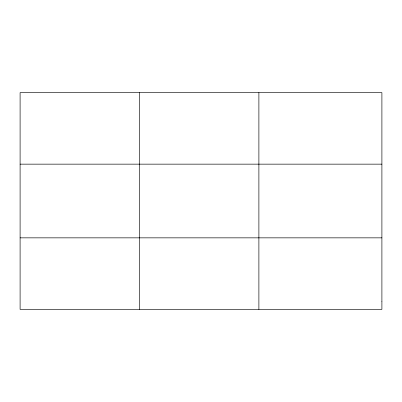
<?xml version="1.0" encoding="UTF-8"?>
<svg xmlns="http://www.w3.org/2000/svg" width="402" height="402" viewBox="0 0 402 402"><rect width="100%" height="100%" fill="white"/><g stroke="black" fill="none" stroke-linecap="round" stroke-linejoin="round"><path stroke-width="0.6" d="M139.494 309.379L139.494 92.621M258.888 309.379L258.888 92.621M20.1 164.152L381.9 164.152M20.1 237.848L381.9 237.848M381.9 301.43L381.9 309.379L20.1 309.379L20.1 92.621L381.9 92.621L381.9 301.43"/></g></svg>
